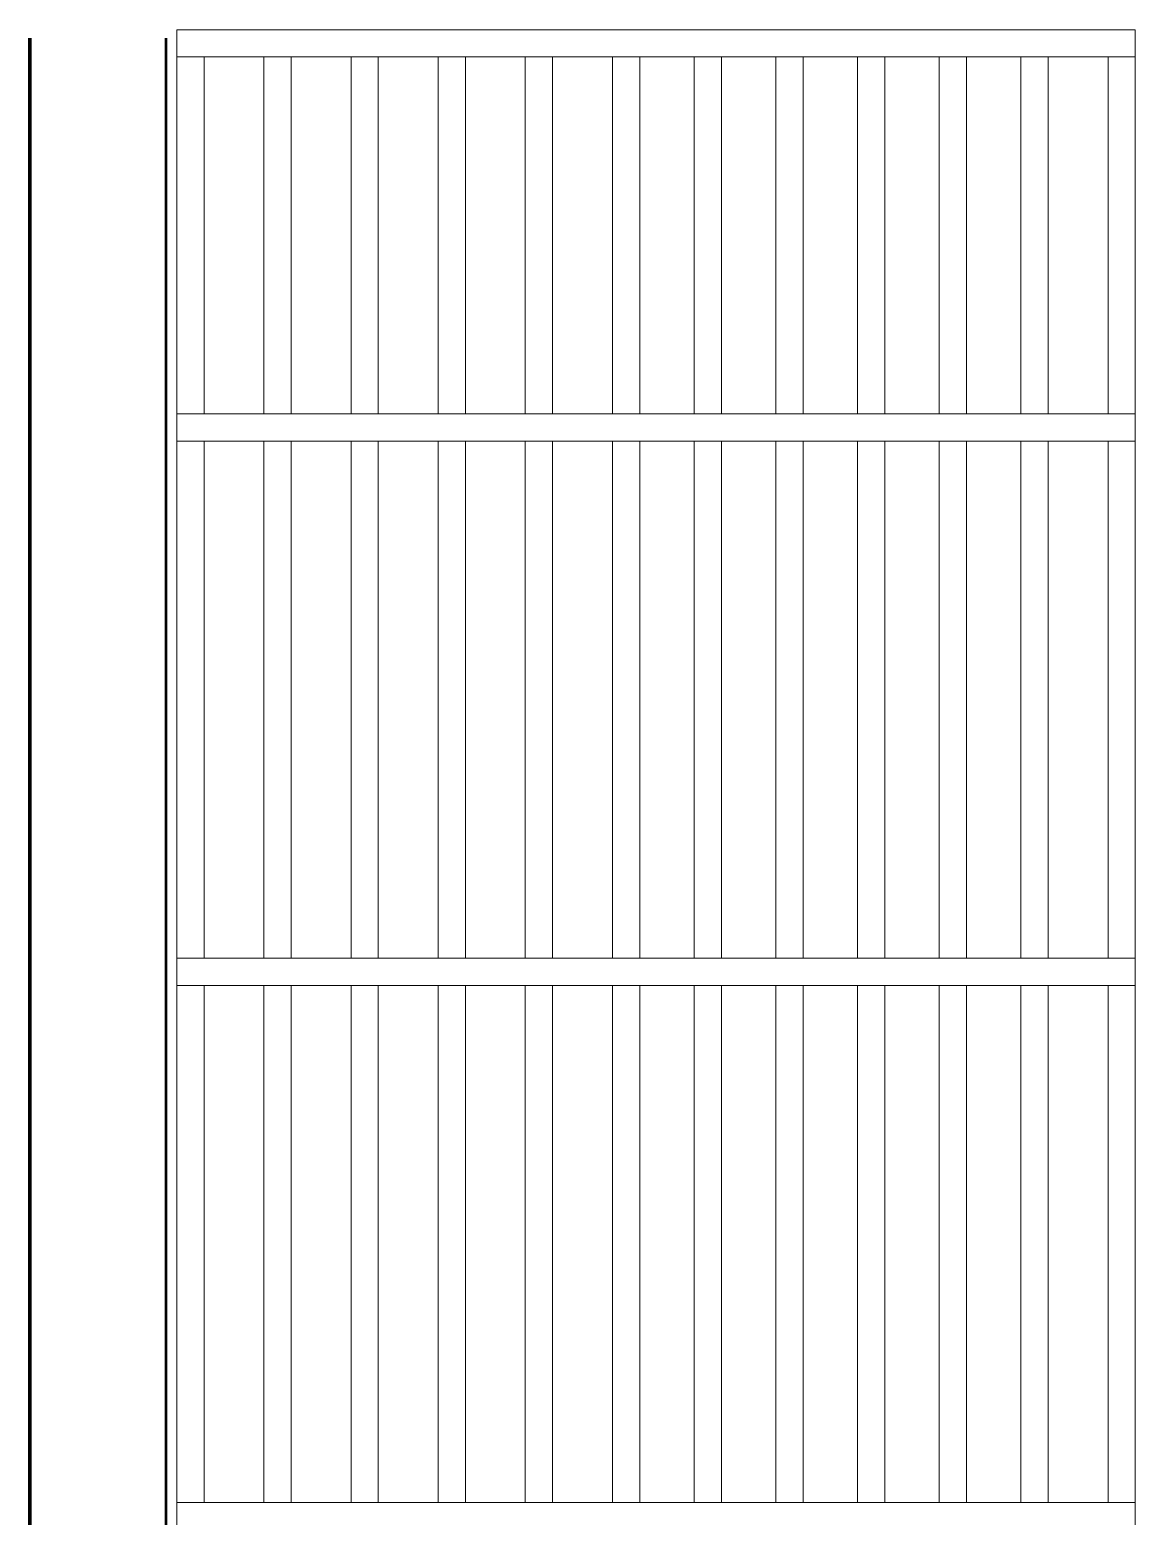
# Model space of a CAD drawing. Header units: millimetres. Extents: x 2016.56 to 2021.8, y 13721.83 to 13722.48.
# Drawn here: x 2020.0833 to 2020.1239, y 13722.3434 to 13722.3981 of the extents above; entities that cross this region are included whole.
import ezdxf

# ---------------------------------------------------------------- set-up
doc = ezdxf.new("R2010")
doc.units = ezdxf.units.MM
doc.layers.get('0').update_dxf_attribs({"lineweight": 20})
doc.layers.add('0.5', color=200, linetype='Continuous', lineweight=50)
doc.layers.add('0.8', color=6, linetype='Continuous', lineweight=80)

msp = doc.modelspace()

# ---------------------------------------------------------------- linework, layer by layer
for p, q in [((2020.088715, 13722.398051), (2020.123915, 13722.398051)), ((2020.088715, 13722.398051), (2020.088715, 13722.362938)), ((2020.123915, 13722.398051), (2020.123915, 13722.362938)), ((2020.088715, 13722.397051), (2020.123915, 13722.397051)), ((2020.089715, 13722.397051), (2020.089715, 13722.383938)), ((2020.091915, 13722.397051), (2020.091915, 13722.383938)), ((2020.092915, 13722.397051), (2020.092915, 13722.383938)), ((2020.095115, 13722.397051), (2020.095115, 13722.383938)), ((2020.096115, 13722.397051), (2020.096115, 13722.383938)), ((2020.098315, 13722.397051), (2020.098315, 13722.383938)), ((2020.099315, 13722.397051), (2020.099315, 13722.383938)), ((2020.101515, 13722.397051), (2020.101515, 13722.383938)), ((2020.102515, 13722.397051), (2020.102515, 13722.383938)), ((2020.104715, 13722.397051), (2020.104715, 13722.383938)), ((2020.105715, 13722.397051), (2020.105715, 13722.383938)), ((2020.107715, 13722.397051), (2020.107715, 13722.383938)), ((2020.108715, 13722.397051), (2020.108715, 13722.383938)), ((2020.110715, 13722.397051), (2020.110715, 13722.383938)), ((2020.111715, 13722.397051), (2020.111715, 13722.383938)), ((2020.113715, 13722.397051), (2020.113715, 13722.383938)), ((2020.114715, 13722.397051), (2020.114715, 13722.383938)), ((2020.116715, 13722.397051), (2020.116715, 13722.383938)), ((2020.117715, 13722.397051), (2020.117715, 13722.383938)), ((2020.119715, 13722.397051), (2020.119715, 13722.383938)), ((2020.120715, 13722.397051), (2020.120715, 13722.383938)), ((2020.122915, 13722.397051), (2020.122915, 13722.383938)), ((2020.088715, 13722.383938), (2020.123915, 13722.383938)), ((2020.088715, 13722.382938), (2020.123915, 13722.382938)), ((2020.089715, 13722.382938), (2020.089715, 13722.363938)), ((2020.091915, 13722.382938), (2020.091915, 13722.363938)), ((2020.092915, 13722.382938), (2020.092915, 13722.363938)), ((2020.095115, 13722.382938), (2020.095115, 13722.363938)), ((2020.096115, 13722.382938), (2020.096115, 13722.363938)), ((2020.098315, 13722.382938), (2020.098315, 13722.363938)), ((2020.099315, 13722.382938), (2020.099315, 13722.363938)), ((2020.101515, 13722.382938), (2020.101515, 13722.363938)), ((2020.102515, 13722.382938), (2020.102515, 13722.363938)), ((2020.104715, 13722.382938), (2020.104715, 13722.363938)), ((2020.105715, 13722.382938), (2020.105715, 13722.363938)), ((2020.107715, 13722.382938), (2020.107715, 13722.363938)), ((2020.108715, 13722.382938), (2020.108715, 13722.363938)), ((2020.110715, 13722.382938), (2020.110715, 13722.363938)), ((2020.111715, 13722.382938), (2020.111715, 13722.363938)), ((2020.113715, 13722.382938), (2020.113715, 13722.363938)), ((2020.114715, 13722.382938), (2020.114715, 13722.363938)), ((2020.116715, 13722.382938), (2020.116715, 13722.363938)), ((2020.117715, 13722.382938), (2020.117715, 13722.363938)), ((2020.119715, 13722.382938), (2020.119715, 13722.363938)), ((2020.120715, 13722.382938), (2020.120715, 13722.363938)), ((2020.122915, 13722.382938), (2020.122915, 13722.363938)), ((2020.088715, 13722.363938), (2020.123915, 13722.363938)), ((2020.088715, 13722.362938), (2020.123915, 13722.362938)), ((2020.088715, 13722.362938), (2020.088715, 13722.242938)), ((2020.089715, 13722.362938), (2020.089715, 13722.343938)), ((2020.091915, 13722.362938), (2020.091915, 13722.343938)), ((2020.092915, 13722.362938), (2020.092915, 13722.343938)), ((2020.095115, 13722.362938), (2020.095115, 13722.343938)), ((2020.096115, 13722.362938), (2020.096115, 13722.343938)), ((2020.098315, 13722.362938), (2020.098315, 13722.343938)), ((2020.099315, 13722.362938), (2020.099315, 13722.343938)), ((2020.101515, 13722.362938), (2020.101515, 13722.343938)), ((2020.102515, 13722.362938), (2020.102515, 13722.343938)), ((2020.104715, 13722.362938), (2020.104715, 13722.343938)), ((2020.105715, 13722.362938), (2020.105715, 13722.343938)), ((2020.107715, 13722.362938), (2020.107715, 13722.343938)), ((2020.108715, 13722.362938), (2020.108715, 13722.343938)), ((2020.110715, 13722.362938), (2020.110715, 13722.343938)), ((2020.111715, 13722.362938), (2020.111715, 13722.343938)), ((2020.113715, 13722.362938), (2020.113715, 13722.343938)), ((2020.114715, 13722.362938), (2020.114715, 13722.343938)), ((2020.116715, 13722.362938), (2020.116715, 13722.343938)), ((2020.117715, 13722.362938), (2020.117715, 13722.343938)), ((2020.119715, 13722.362938), (2020.119715, 13722.343938)), ((2020.120715, 13722.362938), (2020.120715, 13722.343938)), ((2020.122915, 13722.362938), (2020.122915, 13722.343938)), ((2020.123915, 13722.362938), (2020.123915, 13722.242938)), ((2020.088715, 13722.343938), (2020.123915, 13722.343938)), ((2020.088715, 13722.343938), (2020.123915, 13722.343938)), ((2020.088715, 13722.343938), (2020.123915, 13722.343938)), ((2020.088715, 13722.343938), (2020.123915, 13722.343938))]:
    msp.add_line(p, q)
at = {"layer": '0.5'}
msp.add_line((2020.088315, 13722.397738), (2020.088315, 13722.053145), dxfattribs=at)
at = {"layer": '0.8'}
msp.add_line((2020.083315, 13722.397738), (2020.083315, 13721.978538), dxfattribs=at)

doc.saveas('drawing.dxf')
